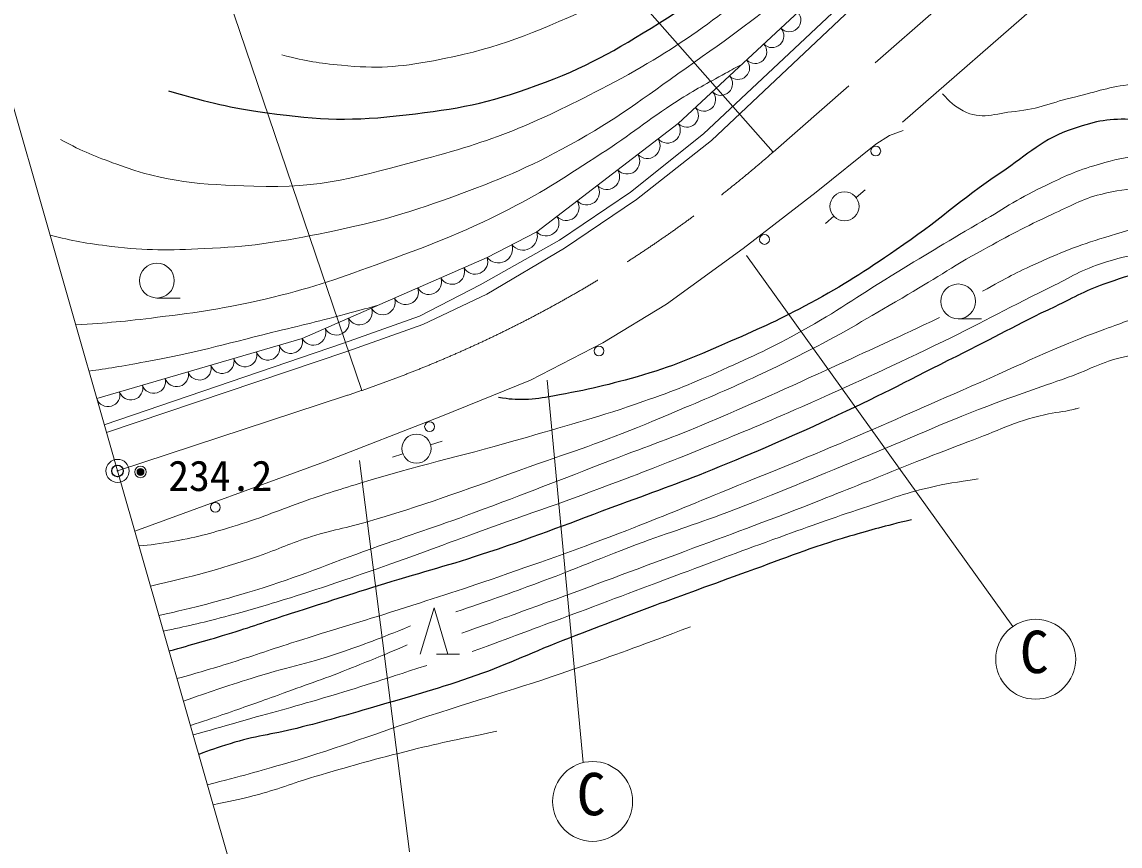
# Model space of a CAD drawing. Units: millimetres, scale not verified. Extents: x 40000 to 680000, y 20000 to 380000.
# Drawn here: x 87290 to 134687, y 244422 to 279998 of the extents above; entities that cross this region are included whole.
import ezdxf
from ezdxf.enums import TextEntityAlignment as Align

# ---------------------------------------------------------------- set-up
doc = ezdxf.new("R2010")
doc.units = ezdxf.units.MM
doc.header["$LTSCALE"] = 1000
doc.header["$PDMODE"] = 32
doc.header["$PDSIZE"] = 500
doc.linetypes.add('CHAIN', pattern=[18.5, 12, -1.5, 3.5, -1.5])
for name, color, linetype, lineweight in [('M-BGD', 7, 'Continuous', 13), ('M-BMK', 2, 'CHAIN', 13), ('M-BMK-SRVR', 3, 'Continuous', 13)]:
    doc.layers.add(name, color=color, linetype=linetype, lineweight=lineweight)
doc.layers.add('M-OTRS', color=6, linetype='Continuous')
doc.styles.add('ＭＳ ゴシック', font='')
doc.styles.get('ＭＳ ゴシック').set_extended_font_data('MS Gothic')

msp = doc.modelspace()

# ---------------------------------------------------------------- linework, layer by layer
at = {"layer": 'M-BGD'}
for p, q in [((99546, 297228), (119717, 274384)), ((101965, 264093), (92109, 293044)), ((115620, 275615), (131093, 290031)), ((116709, 275166), (132029, 289548)), ((132212, 289195), (117055, 274886)), ((125295, 275666), (138372, 287087)), ((109511, 270936), (115620, 275615)), ((113562, 272654), (116709, 275166)), ((124144, 274718), (124729, 275090)), ((124729, 275090), (125321, 275308)), ((117055, 274886), (113809, 272332)), ((121578, 272646), (124144, 274718)), ((110498, 270583), (113562, 272654)), ((118424, 270217), (121578, 272646)), ((123293, 272418), (123693, 272755)), ((113809, 272332), (110705, 270234)), ((121970, 271303), (122334, 271609)), ((107366, 269832), (109511, 270936)), ((107074, 268651), (110498, 270583)), ((110705, 270234), (107351, 268242)), ((115111, 267820), (118424, 270217)), ((99385, 266330), (107366, 269832)), ((118567, 269910), (130053, 253896)), ((104452, 267298), (107074, 268651)), ((93117, 268081), (94117, 268081)), ((107351, 268242), (104586, 266941)), ((112367, 266148), (115111, 267820)), ((101166, 266138), (104452, 267298)), ((104586, 266941), (101318, 265773)), ((127704, 267186), (128704, 267186)), ((90518, 263748), (99385, 266330)), ((90844, 262608), (101166, 266138)), ((109244, 264539), (112367, 266148)), ((101318, 265773), (90941, 262271)), ((105364, 262962), (109244, 264539)), ((109955, 264529), (111519, 248024)), ((100348, 261006), (105364, 262962)), ((104924, 261744), (105421, 261906)), ((103280, 261205), (103732, 261353)), ((92158, 258019), (100348, 261006)), ((101858, 261062), (104011, 244176)), ((104476, 252706), (105076, 254706)), ((105076, 254706), (105676, 252706)), ((106176, 252706), (105176, 252706))]:
    msp.add_line(p, q, dxfattribs=at)
for centre, radius in [((124144, 274426), 212), ((122793, 272038), 628), ((119340, 270608), 212), ((93116, 268831), 750), ((127704, 267936), 750), ((112195, 265795), 212), ((104883, 262530), 212), ((104318, 261579), 628), ((92407, 260571), 150), ((92407, 260571), 120), ((92407, 260571), 90), ((92407, 260571), 60), ((92407, 260571), 30), ((92407, 260571), 20), ((95639, 259044), 212), ((131047, 252486), 1725), ((111921, 246346), 1725)]:
    msp.add_circle(centre, radius, dxfattribs=at)
for centre, radius, start, end in [((120407, 280080), 504, 223.3766, 42.5736), ((119670, 279393), 504, 223.3766, 42.5736), ((118933, 278707), 504, 223.3766, 42.5736), ((118196, 278020), 504, 223.3766, 42.5736), ((117460, 277334), 504, 223.3766, 42.5736), ((116723, 276647), 504, 223.3766, 42.5736), ((115986, 275961), 504, 223.3766, 42.5736), ((115152, 275322), 552, 222.8664, 32.0321), ((114279, 274654), 552, 222.8664, 32.0321), ((113407, 273985), 552, 222.8664, 32.0321), ((112534, 273317), 552, 222.8664, 32.0321), ((111661, 272648), 552, 222.8664, 32.0321), ((110788, 271980), 552, 222.8664, 32.0321), ((109916, 271312), 552, 222.8664, 32.0321), ((108923, 270761), 614, 217.9167, 16.5536), ((107850, 270209), 614, 217.9167, 16.5536), ((106848, 269656), 547, 208.5885, 18.789), ((105851, 269218), 547, 208.5885, 18.789), ((104853, 268780), 547, 208.5885, 18.789), ((103856, 268343), 547, 208.5885, 18.789), ((102858, 267905), 547, 208.5885, 18.789), ((101860, 267467), 547, 208.5885, 18.789), ((100863, 267030), 547, 208.5885, 18.789), ((99865, 266592), 547, 208.5885, 18.789), ((97903, 265913), 513, 197.7168, 14.7573), ((98889, 266200), 513, 197.7168, 14.7573), ((95933, 265339), 513, 197.7168, 14.7573), ((96918, 265626), 513, 197.7168, 14.7573), ((94948, 265052), 513, 197.7168, 14.7573), ((92977, 264478), 513, 197.7168, 14.7573), ((93963, 264765), 513, 197.7168, 14.7573), ((91007, 263904), 513, 197.7168, 14.7573), ((91992, 264191), 513, 197.7168, 14.7573)]:
    msp.add_arc(centre, radius, start, end, dxfattribs=at)
for points, knots in [([(178295, 308700), (175638, 308502), (174919, 308430), (172762, 308193), (169358, 307820), (167466, 307486), (164087, 306931), (160924, 306412), (159163, 306063), (156011, 305480), (153174, 304956), (151569, 304736), (148756, 304092), (146801, 303645), (145723, 303318), (143804, 302736), (142148, 302234), (141194, 302008), (139608, 301316), (137880, 300563), (136935, 300065), (135350, 299045), (133722, 297998), (132971, 297183), (131501, 295922), (129290, 294025), (128177, 292821), (125981, 290907), (123700, 288918), (122438, 287782), (120050, 285923), (118062, 284373), (116992, 283427), (114846, 282106), (113536, 281300), (112725, 280977), (111313, 280371), (108950, 279356), (107584, 278798), (105058, 278324), (103527, 278037), (102626, 277980), (101076, 278128), (100062, 278225), (99661, 278288), (98505, 278573)], [0, 0, 0, 0, 1, 1, 1, 2, 2, 2, 3, 3, 3, 4, 4, 4, 5, 5, 5, 6, 6, 6, 7, 7, 7, 8, 8, 8, 9, 9, 9, 10, 10, 10, 11, 11, 11, 12, 12, 12, 13, 13, 13, 14, 14, 14, 15, 15, 15, 15]), ([(88949, 274928), (90003, 274357), (90405, 274214), (91379, 273857), (93576, 273050), (94956, 272992), (97295, 272902), (100213, 272790), (101853, 273340), (104676, 274085), (107892, 274935), (109633, 275711), (112578, 277256), (115884, 278989), (117530, 280352), (120433, 282697), (123853, 285460), (125455, 287369), (128732, 290300), (130857, 292201), (131960, 293379), (134244, 295087), (136915, 297086), (138584, 298011), (141624, 299385), (143778, 300357), (145159, 300437), (147451, 301009), (151320, 301974), (153532, 302319), (157435, 303138), (161202, 303929), (163300, 304436), (167088, 305125), (169981, 305652), (171612, 305894), (174516, 306356), (176027, 306596), (176504, 306672), (178385, 306961)], [0, 0, 0, 0, 1, 1, 1, 2, 2, 2, 3, 3, 3, 4, 4, 4, 5, 5, 5, 6, 6, 6, 7, 7, 7, 8, 8, 8, 9, 9, 9, 10, 10, 10, 11, 11, 11, 12, 12, 12, 13, 13, 13, 13]), ([(88501, 270795), (89504, 270545), (90052, 270441), (91159, 270308), (92713, 270121), (93602, 270144), (95166, 270213), (97102, 270299), (98186, 270466), (100087, 270844), (102394, 271303), (103681, 271645), (105891, 272453), (107916, 273194), (109048, 273654), (110938, 274693), (112996, 275823), (114037, 276649), (115954, 278005), (117921, 279397), (119022, 280185), (120875, 281727), (122550, 283122), (123419, 283987), (125007, 285481), (126746, 287117), (127673, 288083), (129392, 289739), (131073, 291360), (131874, 292433), (133713, 293872), (135396, 295189), (136444, 295810), (138350, 296774), (140474, 297848), (141721, 298349), (143965, 299140), (146283, 299956), (147879, 300335), (149708, 300619)], [0, 0, 0, 0, 1, 1, 1, 2, 2, 2, 3, 3, 3, 4, 4, 4, 5, 5, 5, 6, 6, 6, 7, 7, 7, 8, 8, 8, 9, 9, 9, 10, 10, 10, 11, 11, 11, 12, 12, 12, 13, 13, 13, 13]), ([(89608, 266926), (91014, 267009), (91688, 267065), (93147, 267248), (94970, 267476), (95995, 267620), (97784, 268037), (99693, 268482), (100738, 268845), (102579, 269519), (104861, 270355), (106154, 270815), (108320, 271917), (109936, 272739), (110765, 273340), (112294, 274314), (113609, 275151), (114262, 275745), (115575, 276585), (116365, 277091), (116836, 277330), (117657, 277784), (117912, 277925), (118142, 278050), (118356, 278164)], [0, 0, 0, 0, 1, 1, 1, 2, 2, 2, 3, 3, 3, 4, 4, 4, 5, 5, 5, 6, 6, 6, 7, 7, 7, 8, 8, 8, 8]), ([(144685, 272133), (143404, 272968), (143040, 273205), (142036, 273963), (141029, 274722), (140581, 275298), (139544, 276013), (138759, 276554), (138333, 276941), (137420, 277212), (136584, 277459), (136058, 277373), (135190, 277296), (134228, 277210), (133714, 276987), (132772, 276770), (131751, 276535), (131207, 276240), (130164, 276139), (129291, 276055), (128687, 275740), (127918, 276162), (127522, 276379), (127320, 276536), (127029, 276902)], [0, 0, 0, 0, 1, 1, 1, 2, 2, 2, 3, 3, 3, 4, 4, 4, 5, 5, 5, 6, 6, 6, 7, 7, 7, 8, 8, 8, 8]), ([(92341, 257379), (92822, 257417), (93225, 257470), (93854, 257580), (94939, 257770), (95534, 257951), (96587, 258274), (97755, 258632), (98377, 258929), (99532, 259325), (100576, 259684), (101166, 259870), (102223, 260188), (104877, 260984), (106404, 261287), (109063, 262064), (111051, 262645), (112176, 262938), (114132, 263621), (115480, 264092), (116224, 264394), (117528, 264977), (118890, 265585), (119650, 265938), (120956, 266659), (122502, 267514), (123295, 268118), (124804, 269036), (126252, 269916), (127063, 270411), (128527, 271265), (129613, 271899), (130188, 272321), (131323, 272863), (132174, 273270), (132650, 273518), (133553, 273789), (134261, 274001), (134666, 274130), (135403, 274188), (136043, 274239), (136415, 274214), (137044, 274083), (137948, 273895), (138396, 273580), (139231, 273186), (139858, 272889), (140169, 272645), (140773, 272302), (141634, 271814), (141910, 271664), (142988, 271069)], [0, 0, 0, 0, 1, 1, 1, 2, 2, 2, 3, 3, 3, 4, 4, 4, 5, 5, 5, 6, 6, 6, 7, 7, 7, 8, 8, 8, 9, 9, 9, 10, 10, 10, 11, 11, 11, 12, 12, 12, 13, 13, 13, 14, 14, 14, 15, 15, 15, 16, 16, 16, 17, 17, 17, 17]), ([(142217, 270382), (141415, 270849), (141188, 270979), (140507, 271321), (139766, 271693), (139343, 271887), (138572, 272190), (137938, 272439), (137586, 272611), (136917, 272737), (136443, 272827), (136166, 272842), (135684, 272821), (134965, 272791), (134560, 272726), (133861, 272555), (132993, 272342), (132558, 272053), (131744, 271683), (130556, 271143), (129916, 270786), (128772, 270160), (127378, 269397), (126652, 268874), (125276, 268080), (123734, 267190), (122894, 266647), (121309, 265837), (118602, 264455), (117018, 263813), (114215, 262640), (112285, 261833), (111157, 261497), (109188, 260790), (106582, 259854), (105129, 259305), (102480, 258498), (101439, 258180), (100826, 258110), (99788, 257783), (98879, 257496), (98398, 257252), (97496, 256941), (95609, 256291), (94723, 256086), (92839, 255640)], [0, 0, 0, 0, 1, 1, 1, 2, 2, 2, 3, 3, 3, 4, 4, 4, 5, 5, 5, 6, 6, 6, 7, 7, 7, 8, 8, 8, 9, 9, 9, 10, 10, 10, 11, 11, 11, 12, 12, 12, 13, 13, 13, 14, 14, 14, 15, 15, 15, 15]), ([(128751, 268372), (129847, 268987), (130178, 269160), (131127, 269592), (132317, 270134), (133011, 270386), (134261, 270770), (135017, 271002), (135449, 271152), (136237, 271211), (137159, 271281), (137685, 271090), (138572, 270833), (139197, 270651), (139523, 270469), (140107, 270181), (140585, 269945), (140748, 269855), (141306, 269529)], [0, 0, 0, 0, 1, 1, 1, 2, 2, 2, 3, 3, 3, 4, 4, 4, 5, 5, 5, 6, 6, 6, 6]), ([(140275, 269045), (139794, 269382), (139611, 269499), (139140, 269697), (138601, 269923), (138268, 269985), (137689, 270055), (136962, 270141), (136544, 270094), (135817, 270013), (135029, 269924), (134595, 269793), (133840, 269550), (132899, 269247), (132438, 268908), (131548, 268477), (129643, 267556), (128618, 266954), (126711, 266038), (124478, 264966), (123215, 264389), (120949, 263388), (119366, 262689), (118471, 262317), (116869, 261664), (115390, 261061), (114556, 260736), (113063, 260171), (110710, 259281), (109372, 258838), (107006, 257983), (105141, 257310), (104107, 256903), (102232, 256259), (100825, 255775), (100037, 255500), (98615, 255060), (97619, 254752), (97057, 254591), (96049, 254324), (94946, 254032), (94412, 253913), (93395, 253699)], [0, 0, 0, 0, 1, 1, 1, 2, 2, 2, 3, 3, 3, 4, 4, 4, 5, 5, 5, 6, 6, 6, 7, 7, 7, 8, 8, 8, 9, 9, 9, 10, 10, 10, 11, 11, 11, 12, 12, 12, 13, 13, 13, 14, 14, 14, 14]), ([(90181, 264924), (90981, 265036), (91587, 265138), (92610, 265324), (94763, 265714), (95943, 266066), (98068, 266586), (99388, 266909), (100129, 267088), (101443, 267437), (101889, 267556), (102289, 267664), (102661, 267768)], [0, 0, 0, 0, 1, 1, 1, 2, 2, 2, 3, 3, 3, 4, 4, 4, 4]), ([(137646, 267510), (136970, 267497), (136744, 267475), (136174, 267384), (135310, 267246), (134854, 267027), (134029, 266732), (131726, 265906), (130513, 265244), (128267, 264271), (126194, 263374), (125046, 262843), (122968, 261958), (120826, 261046), (119613, 260567), (117458, 259687), (115875, 259040), (114994, 258662), (113399, 258047), (111256, 257220), (110039, 256799), (107868, 256049), (106054, 255422), (105029, 255094), (103200, 254514), (101610, 254009), (100710, 253756), (99120, 253252), (98033, 252907), (97433, 252685), (96344, 252347), (95369, 252046), (94942, 251922), (93981, 251651)], [0, 0, 0, 0, 1, 1, 1, 2, 2, 2, 3, 3, 3, 4, 4, 4, 5, 5, 5, 6, 6, 6, 7, 7, 7, 8, 8, 8, 9, 9, 9, 10, 10, 10, 11, 11, 11, 11]), ([(93202, 254373), (94892, 254756), (95653, 254948), (97332, 255460), (99343, 256073), (100419, 256567), (102400, 257268), (104107, 257873), (105076, 258177), (106775, 258804), (109126, 259671), (110430, 260193), (112768, 261096), (114396, 261725), (115325, 262035), (116932, 262715), (119251, 263697), (120530, 264296), (122820, 265344), (124418, 266075), (124925, 266309), (126900, 267237)], [0, 0, 0, 0, 1, 1, 1, 2, 2, 2, 3, 3, 3, 4, 4, 4, 5, 5, 5, 6, 6, 6, 7, 7, 7, 7]), ([(106018, 254535), (107504, 255036), (107893, 255175), (109088, 255607), (110951, 256281), (111964, 256741), (113820, 257437), (115333, 258004), (116207, 258249), (117717, 258825), (120004, 259697), (121263, 260242), (123528, 261166), (125660, 262035), (126825, 262594), (128975, 263416), (130320, 263930), (131088, 264177), (132445, 264657), (133471, 265020), (134001, 265396), (135074, 265582), (135571, 265669), (135769, 265704), (136357, 265729)], [0, 0, 0, 0, 1, 1, 1, 2, 2, 2, 3, 3, 3, 4, 4, 4, 5, 5, 5, 6, 6, 6, 7, 7, 7, 8, 8, 8, 8]), ([(132918, 263337), (132809, 263304), (132778, 263298), (132687, 263274), (132202, 263148), (131914, 263154), (131425, 263043), (130090, 262740), (129407, 262343), (128123, 261865), (125212, 260781), (123620, 260072), (120721, 258953), (118536, 258109), (117300, 257668), (115106, 256850), (112775, 255981), (111472, 255490), (109133, 254642), (108017, 254237), (107665, 254108), (106273, 253611)], [0, 0, 0, 0, 1, 1, 1, 2, 2, 2, 3, 3, 3, 4, 4, 4, 5, 5, 5, 6, 6, 6, 7, 7, 7, 7]), ([(106720, 252817), (108605, 253510), (109080, 253686), (110590, 254247), (112605, 254996), (113728, 255431), (115742, 256182), (117408, 256803), (118338, 257159), (120011, 257759), (121412, 258262), (122192, 258560), (123607, 259021), (124705, 259379), (125306, 259636), (126432, 259890), (127257, 260077), (127557, 260130), (128563, 260269)], [0, 0, 0, 0, 1, 1, 1, 2, 2, 2, 3, 3, 3, 4, 4, 4, 5, 5, 5, 6, 6, 6, 6]), ([(94261, 250674), (95409, 251087), (95982, 251284), (97227, 251675), (98671, 252127), (99516, 252262), (100949, 252747), (102181, 253164), (102597, 253327), (104062, 253925)], [0, 0, 0, 0, 1, 1, 1, 2, 2, 2, 3, 3, 3, 3]), ([(95294, 247065), (96851, 247464), (97380, 247615), (98769, 248021), (101174, 248723), (102477, 249260), (104857, 250039), (107442, 250886), (108914, 251287), (111482, 252185), (113314, 252825), (113910, 253041), (116150, 253888)], [0, 0, 0, 0, 1, 1, 1, 2, 2, 2, 3, 3, 3, 4, 4, 4, 4]), ([(103918, 253106), (102699, 252585), (102374, 252449), (101373, 252055), (100201, 251593), (99530, 251370), (98345, 250940), (97493, 250631), (97016, 250456), (96158, 250162), (95481, 249930), (95114, 249809), (94559, 249632)], [0, 0, 0, 0, 1, 1, 1, 2, 2, 2, 3, 3, 3, 4, 4, 4, 4]), ([(94678, 249216), (95454, 249439), (95831, 249547), (96663, 249784), (98083, 250188), (98885, 250394), (100301, 250814), (102052, 251334), (102613, 251522), (104759, 252223)], [0, 0, 0, 0, 1, 1, 1, 2, 2, 2, 3, 3, 3, 3]), ([(107791, 249377), (105878, 248984), (105360, 248879), (103816, 248494), (102291, 248113), (101445, 247865), (99936, 247421), (98908, 247119), (98356, 246867), (97318, 246601), (96586, 246413), (96234, 246336), (95539, 246206)], [0, 0, 0, 0, 1, 1, 1, 2, 2, 2, 3, 3, 3, 4, 4, 4, 4])]:
    msp.add_open_spline(points, degree=3, knots=knots, dxfattribs=at)
at = {"layer": 'M-BGD', "lineweight": 25}
for points, knots in [([(93616, 277027), (95536, 276468), (96188, 276322), (97874, 276081), (100192, 275749), (101542, 275716), (103868, 275986), (106101, 276245), (107371, 276478), (109483, 277248), (111678, 278048), (112828, 278730), (114814, 279961), (116716, 281139), (117681, 281959), (119420, 283367), (121157, 284775), (122081, 285624), (123741, 287121), (126441, 289556), (127800, 291089), (130555, 293462), (132563, 295191), (133665, 296212), (135886, 297657), (137703, 298839), (138764, 299457), (140744, 300339), (142646, 301185), (143753, 301571), (145728, 302231), (146865, 302611), (147524, 302755), (148693, 303020), (151988, 303768), (153886, 303927), (157210, 304534), (160788, 305188), (162771, 305672), (166358, 306269), (169380, 306771), (171098, 306893), (174118, 307405), (175872, 307701), (176666, 307841), (178323, 308159)], [0, 0, 0, 0, 1, 1, 1, 2, 2, 2, 3, 3, 3, 4, 4, 4, 5, 5, 5, 6, 6, 6, 7, 7, 7, 8, 8, 8, 9, 9, 9, 10, 10, 10, 11, 11, 11, 12, 12, 12, 13, 13, 13, 14, 14, 14, 15, 15, 15, 15]), ([(143974, 271620), (142384, 272545), (141980, 272781), (140693, 273512), (139555, 274159), (138984, 274662), (137770, 275153), (136836, 275531), (136274, 275728), (135268, 275784), (134256, 275839), (133663, 275725), (132702, 275405), (131335, 274949), (130746, 274292), (129548, 273491), (127725, 272273), (126843, 271392), (125031, 270158), (123618, 269196), (122812, 268669), (121309, 267855), (120001, 267147), (119236, 266806), (117871, 266215), (116428, 265590), (115626, 265204), (114117, 264764), (112611, 264325), (111750, 264124), (110205, 263849), (109734, 263765), (109468, 263705), (108989, 263696), (108546, 263688), (108374, 263709), (107858, 263780)], [0, 0, 0, 0, 1, 1, 1, 2, 2, 2, 3, 3, 3, 4, 4, 4, 5, 5, 5, 6, 6, 6, 7, 7, 7, 8, 8, 8, 9, 9, 9, 10, 10, 10, 11, 11, 11, 12, 12, 12, 12]), ([(93639, 252846), (94707, 253138), (95223, 253282), (96344, 253630), (97359, 253945), (97919, 254145), (98931, 254472), (100498, 254977), (101374, 255267), (102947, 255754), (104702, 256298), (105705, 256538), (107448, 257121), (109685, 257870), (110914, 258359), (113126, 259182), (114797, 259804), (115744, 260125), (117395, 260801), (119410, 261627), (120531, 262111), (122505, 263031), (124533, 263975), (125635, 264575), (127636, 265575), (129299, 266406), (130204, 266925), (131884, 267720), (132772, 268140), (133244, 268445), (134177, 268751), (134894, 268986), (135296, 269166), (136048, 269234), (136630, 269288), (136974, 269272), (137541, 269129), (138272, 268945), (138564, 268685), (139224, 268183)], [0, 0, 0, 0, 1, 1, 1, 2, 2, 2, 3, 3, 3, 4, 4, 4, 5, 5, 5, 6, 6, 6, 7, 7, 7, 8, 8, 8, 9, 9, 9, 10, 10, 10, 11, 11, 11, 12, 12, 12, 13, 13, 13, 13]), ([(125682, 258509), (124402, 258198), (124048, 258097), (123011, 257794), (121259, 257281), (120313, 256879), (118595, 256259), (115472, 255133), (113726, 254489), (110630, 253289), (109047, 252675), (108200, 252226), (106592, 251680), (104995, 251137), (104081, 250888), (102460, 250418), (101171, 250044), (100450, 249828), (99148, 249503), (98031, 249225), (97376, 249182), (96277, 248841), (95702, 248662), (95397, 248560), (94919, 248375)], [0, 0, 0, 0, 1, 1, 1, 2, 2, 2, 3, 3, 3, 4, 4, 4, 5, 5, 5, 6, 6, 6, 7, 7, 7, 8, 8, 8, 8])]:
    msp.add_open_spline(points, degree=3, knots=knots, dxfattribs=at)
at = {"layer": 'M-BGD'}
msp.add_point((92407, 260571), dxfattribs=at)
at = {"layer": 'M-BMK'}
for p, q in [((136909, 289428), (119717, 274384)), ((91415, 260616), (101257, 263854))]:
    msp.add_line(p, q, dxfattribs=at)
msp.add_arc((84581, 314537), 53356, 288.2123, 311.188, dxfattribs=at)
at = {"layer": 'M-BMK-SRVR'}
for p, q in [((77850, 308002), (91415, 260616)), ((91415, 260616), (97935, 237837))]:
    msp.add_line(p, q, dxfattribs=at)
msp.add_circle((91415, 260616), 500, dxfattribs=at)
msp.add_point((91415, 260616), dxfattribs=at)
at = {"layer": 'M-OTRS'}
msp.add_point((91415, 260616), dxfattribs=at)

# ---------------------------------------------------------------- texts
at = {"layer": 'M-BGD', "style": 'ＭＳ ゴシック'}
for s, height, p in [('234.2', 1320, (93604, 259352)), ('C', 1833, (130361, 251338)), ('C', 1833, (111235, 245199))]:
    msp.add_text(s, height=height, dxfattribs=at).set_placement(p, align=Align.BOTTOM_LEFT)

doc.saveas('drawing.dxf')
